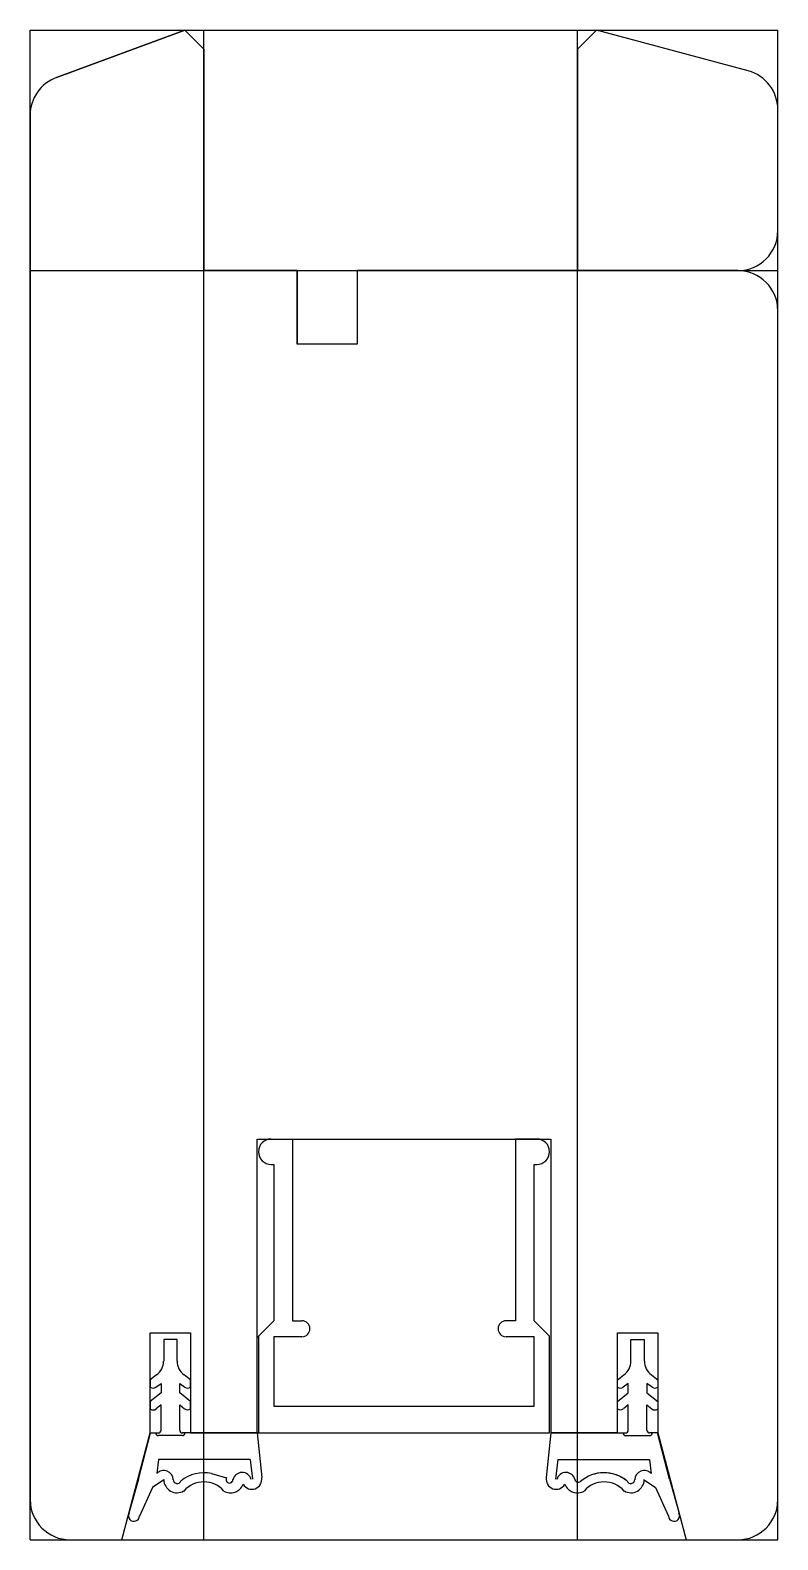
# Model space of a CAD drawing. Extents: x -7 to 49, y -47 to 66.
import ezdxf

# ---------------------------------------------------------------- set-up
doc = ezdxf.new("R2010")
doc.units = 0
doc.layers.get('0').update_dxf_attribs({"linetype": 'CONTINUOUS'})

msp = doc.modelspace()

# ---------------------------------------------------------------- linework, layer by layer
at = {"linetype": 'CONTINUOUS'}
for p, q in [((-7.2, 66), (48.8, 66)), ((-7.2, -47), (-7.2, 66)), ((4.39, 66), (-5.24, 62.45)), ((-5.24, 62.45), (4.39, 66)), ((5.8, 64.59), (4.39, 66)), ((4.39, 66), (5.8, 64.59)), ((5.8, -47), (5.8, 66)), ((33.8, -47), (33.8, 66)), ((35.21, 66), (33.8, 64.59)), ((35.21, 66), (33.8, 64.59)), ((46.58, 62.96), (35.21, 66)), ((46.58, 62.96), (35.21, 66)), ((48.8, -47), (48.8, 66)), ((5.8, 48), (5.8, 64.59)), ((5.8, 64.59), (5.8, 48)), ((33.8, 64.59), (33.8, 48)), ((33.8, 64.59), (33.8, 48)), ((48.8, 51), (48.8, 60.06)), ((48.8, 51), (48.8, 60.06)), ((-7.2, 59.64), (-7.2, -44)), ((-7.2, 59.64), (-7.2, -44)), ((-7.2, 48), (48.8, 48)), ((12.8, 48), (5.8, 48)), ((5.8, 48), (12.8, 48)), ((12.8, 42.5), (12.8, 48)), ((12.8, 48), (12.8, 42.5)), ((17.3, 48), (17.3, 42.5)), ((45.8, 48), (17.3, 48)), ((45.8, 48), (17.3, 48)), ((17.3, 48), (17.3, 42.5)), ((33.8, 48), (45.8, 48)), ((33.8, 48), (45.8, 48)), ((48.8, -44), (48.8, 45)), ((48.8, -44), (48.8, 45)), ((17.3, 42.5), (12.8, 42.5)), ((17.3, 42.5), (12.8, 42.5)), ((9.8, -39), (9.8, -17)), ((9.8, -17), (31.8, -17)), ((9.8, -39), (9.8, -17)), ((9.8, -17), (31.8, -17)), ((10.85, -17), (12.45, -17)), ((12.45, -17), (12.45, -30.6)), ((30.75, -17), (29.15, -17)), ((29.15, -17), (29.15, -30.6)), ((31.8, -17), (31.8, -39)), ((31.8, -17), (31.8, -39)), ((10.85, -18.9), (11.05, -18.9)), ((11.05, -18.9), (11.05, -30.6)), ((30.55, -30.6), (30.55, -18.9)), ((30.55, -18.9), (30.75, -18.9)), ((1.8, -39), (1.8, -31.5)), ((1.8, -31.5), (4.8, -31.5)), ((1.8, -39), (1.8, -31.5)), ((1.8, -31.5), (4.8, -31.5)), ((4.8, -31.5), (4.8, -39)), ((4.8, -31.5), (4.8, -39)), ((11.05, -30.6), (9.8, -31.85)), ((12.45, -30.6), (13.15, -30.6)), ((29.15, -30.6), (28.45, -30.6)), ((31.7, -31.75), (30.55, -30.6)), ((36.8, -39), (36.8, -31.5)), ((36.8, -31.5), (39.8, -31.5)), ((36.8, -39), (36.8, -31.5)), ((36.8, -31.5), (39.8, -31.5)), ((39.8, -31.5), (39.8, -39)), ((39.8, -31.5), (39.8, -39)), ((3.8, -32), (2.8, -32)), ((2.8, -32), (2.8, -33.62)), ((3.8, -33.62), (3.8, -32)), ((9.9, -31.75), (9.9, -39)), ((13.15, -31.8), (11.05, -31.8)), ((11.05, -31.8), (11.05, -37)), ((30.55, -31.8), (28.45, -31.8)), ((30.55, -37), (30.55, -31.8)), ((31.7, -39), (31.7, -31.75)), ((37.8, -33.62), (37.8, -32)), ((37.8, -32), (38.8, -32)), ((38.8, -32), (38.8, -33.62)), ((2.01, -34.86), (1.8, -35.02)), ((1.8, -35.02), (1.8, -35.58)), ((2.27, -34.66), (2.01, -34.86)), ((4.59, -34.86), (4.33, -34.66)), ((4.8, -35.02), (4.59, -34.86)), ((4.8, -35.39), (4.8, -35.02)), ((36.8, -35.02), (37.01, -34.86)), ((36.8, -35.39), (36.8, -35.02)), ((37.01, -34.86), (37.27, -34.66)), ((39.33, -34.66), (39.59, -34.86)), ((39.59, -34.86), (39.8, -35.02)), ((39.8, -35.02), (39.8, -35.58)), ((2.6, -36.01), (1.8, -36.64)), ((2.22, -35.58), (2.6, -35.3)), ((2.6, -35.3), (2.6, -36.01)), ((4, -36.01), (4, -35.3)), ((4, -35.3), (4.38, -35.58)), ((4.8, -36.64), (4, -36.01)), ((4.8, -35.58), (4.8, -35.39)), ((36.8, -35.58), (36.8, -35.39)), ((36.8, -36.64), (37.6, -36.01)), ((37.6, -35.3), (37.22, -35.58)), ((37.6, -36.01), (37.6, -35.3)), ((39.38, -35.58), (39, -35.3)), ((39, -35.3), (39, -36.01)), ((39, -36.01), (39.8, -36.64)), ((1.8, -36.64), (1.8, -37.21)), ((2.6, -36.9), (2.23, -37.2)), ((2.6, -38.8), (2.6, -36.9)), ((4, -38.8), (4, -36.9)), ((4, -36.9), (4.37, -37.19)), ((4.8, -37.21), (4.8, -36.64)), ((11.05, -37), (30.55, -37)), ((36.8, -37.21), (36.8, -36.64)), ((37.6, -36.9), (37.23, -37.19)), ((37.6, -38.8), (37.6, -36.9)), ((39, -38.8), (39, -36.9)), ((39, -36.9), (39.37, -37.2)), ((39.8, -36.64), (39.8, -37.21)), ((-0.34, -47), (1.8, -39)), ((-0.34, -47), (1.8, -39)), ((0.92, -42.47), (1.81, -39)), ((1.81, -39), (2.4, -39)), ((4.2, -39.2), (2.4, -39.2)), ((9.8, -39), (4.2, -39)), ((4.8, -39), (9.8, -39)), ((4.8, -39), (9.81, -39)), ((4.8, -39), (9.8, -39)), ((9.8, -39), (31.7, -39)), ((9.81, -39), (10.14, -42.34)), ((31.79, -39), (31.46, -42.34)), ((36.8, -39), (31.79, -39)), ((31.8, -39), (36.8, -39)), ((31.8, -39), (37.4, -39)), ((31.8, -39), (36.8, -39)), ((37.4, -39.2), (39.2, -39.2)), ((39.79, -39), (39.2, -39)), ((40.68, -42.47), (39.79, -39)), ((39.8, -39), (41.94, -47)), ((39.8, -39), (41.94, -47)), ((2.41, -41), (2.29, -42.04)), ((9.28, -41), (2.41, -41)), ((9.28, -41), (9.45, -42.46)), ((32.32, -41), (32.15, -42.46)), ((32.32, -41), (39.19, -41)), ((39.19, -41), (39.31, -42.04)), ((0.92, -42.47), (0.2, -45.01)), ((2.81, -42.5), (1.95, -43.08)), ((6.39, -42.04), (7.51, -42.35)), ((35.21, -42.04), (34.92, -42.12)), ((38.79, -42.5), (39.65, -43.08)), ((40.68, -42.47), (41.4, -45.01)), ((1.95, -43.08), (0.98, -45.22)), ((39.65, -43.08), (40.62, -45.22)), ((-7.2, -47), (48.8, -47)), ((-4.2, -47), (-0.34, -47)), ((-4.2, -47), (-0.34, -47)), ((41.94, -47), (45.8, -47)), ((41.94, -47), (45.8, -47))]:
    msp.add_line(p, q, dxfattribs=at)
for centre, radius, start, end in [((-4.2, 59.64), 3, 110.2835, 179.9243), ((-4.2, 59.64), 3, 110.2835, 179.9243), ((45.8, 60.06), 3, 359.9394, 74.93), ((45.8, 60.06), 3, 359.9394, 74.93), ((45.8, 51), 3, 270, 0), ((45.8, 51), 3, 270, 0), ((45.8, 45), 3, 0, 90), ((45.8, 45), 3, 0, 90), ((10.85, -17.95), 0.95, 90, 270), ((30.75, -17.95), 0.95, 270, 90), ((13.15, -31.2), 0.6, 270, 90), ((28.45, -31.2), 0.6, 90, 270), ((1.49, -33.62), 1.3, 306.8699, 0), ((5.11, -33.62), 1.3, 180, 233.1301), ((36.49, -33.62), 1.3, 306.8699, 0), ((40.11, -33.62), 1.3, 180, 233.1301), ((2.01, -35.31), 0.34, 231.8555, 308.1445), ((4.59, -35.31), 0.34, 231.8555, 308.1445), ((37.01, -35.31), 0.34, 231.8555, 308.1445), ((39.59, -35.31), 0.34, 231.8555, 308.1445), ((2.01, -36.93), 0.35, 233.4201, 309.2443), ((4.6, -36.92), 0.35, 229.3887, 305.2853), ((37, -36.92), 0.35, 234.7147, 310.6113), ((39.59, -36.93), 0.35, 230.7557, 306.5799), ((2.4, -39), 0.2, 180, 270), ((2.4, -38.8), 0.2, 270, 0), ((4.2, -38.8), 0.2, 180, 270), ((4.2, -39), 0.2, 270, 0), ((37.4, -39), 0.2, 180, 270), ((37.4, -38.8), 0.2, 270, 0), ((39.2, -38.8), 0.2, 180, 270), ((39.2, -39), 0.2, 270, 0), ((2.81, -42.51), 0.7, 0.7004, 137.9818), ((38.79, -42.51), 0.7, 42.0182, 179.2996), ((3.81, -42.48), 1, 180.914, 300.0084), ((3.81, -42.49), 0.3, 179.5569, 338.9653), ((5.81, -44.68), 2.7, 77.6842, 129.6839), ((5.81, -44.67), 2, 41.4096, 138.5904), ((7.81, -42.49), 1, 239.7001, 339.3048), ((7.73, -42.49), 0.261, 146.748, 358.5439), ((8.67, -42.66), 0.7, 14.5463, 167.1388), ((9.4, -42.47), 0.75, 209.7883, 9.7802), ((32.2, -42.47), 0.75, 170.2198, 330.2117), ((32.93, -42.66), 0.7, 12.8612, 165.4537), ((33.79, -42.49), 1, 200.6952, 300.2999), ((33.85, -42.44), 0.25, 193.0649, 311.7503), ((35.78, -44.68), 2.7, 50.2278, 130.7572), ((35.79, -44.67), 2, 41.4096, 138.5904), ((35.79, -44.68), 2.7, 50.6373, 102.3523), ((37.79, -42.48), 1, 239.9916, 359.086), ((37.79, -42.49), 0.3, 201.0347, 0.4431), ((-4.2, -44), 3, 180, 270), ((-4.2, -44), 3, 180, 270), ((45.8, -44), 3, 270, 0), ((45.8, -44), 3, 270, 0), ((0.57, -45.2), 0.414, 152.3111, 357.552), ((41.03, -45.2), 0.414, 182.448, 27.6889)]:
    msp.add_arc(centre, radius, start, end, dxfattribs=at)

doc.saveas('drawing.dxf')
